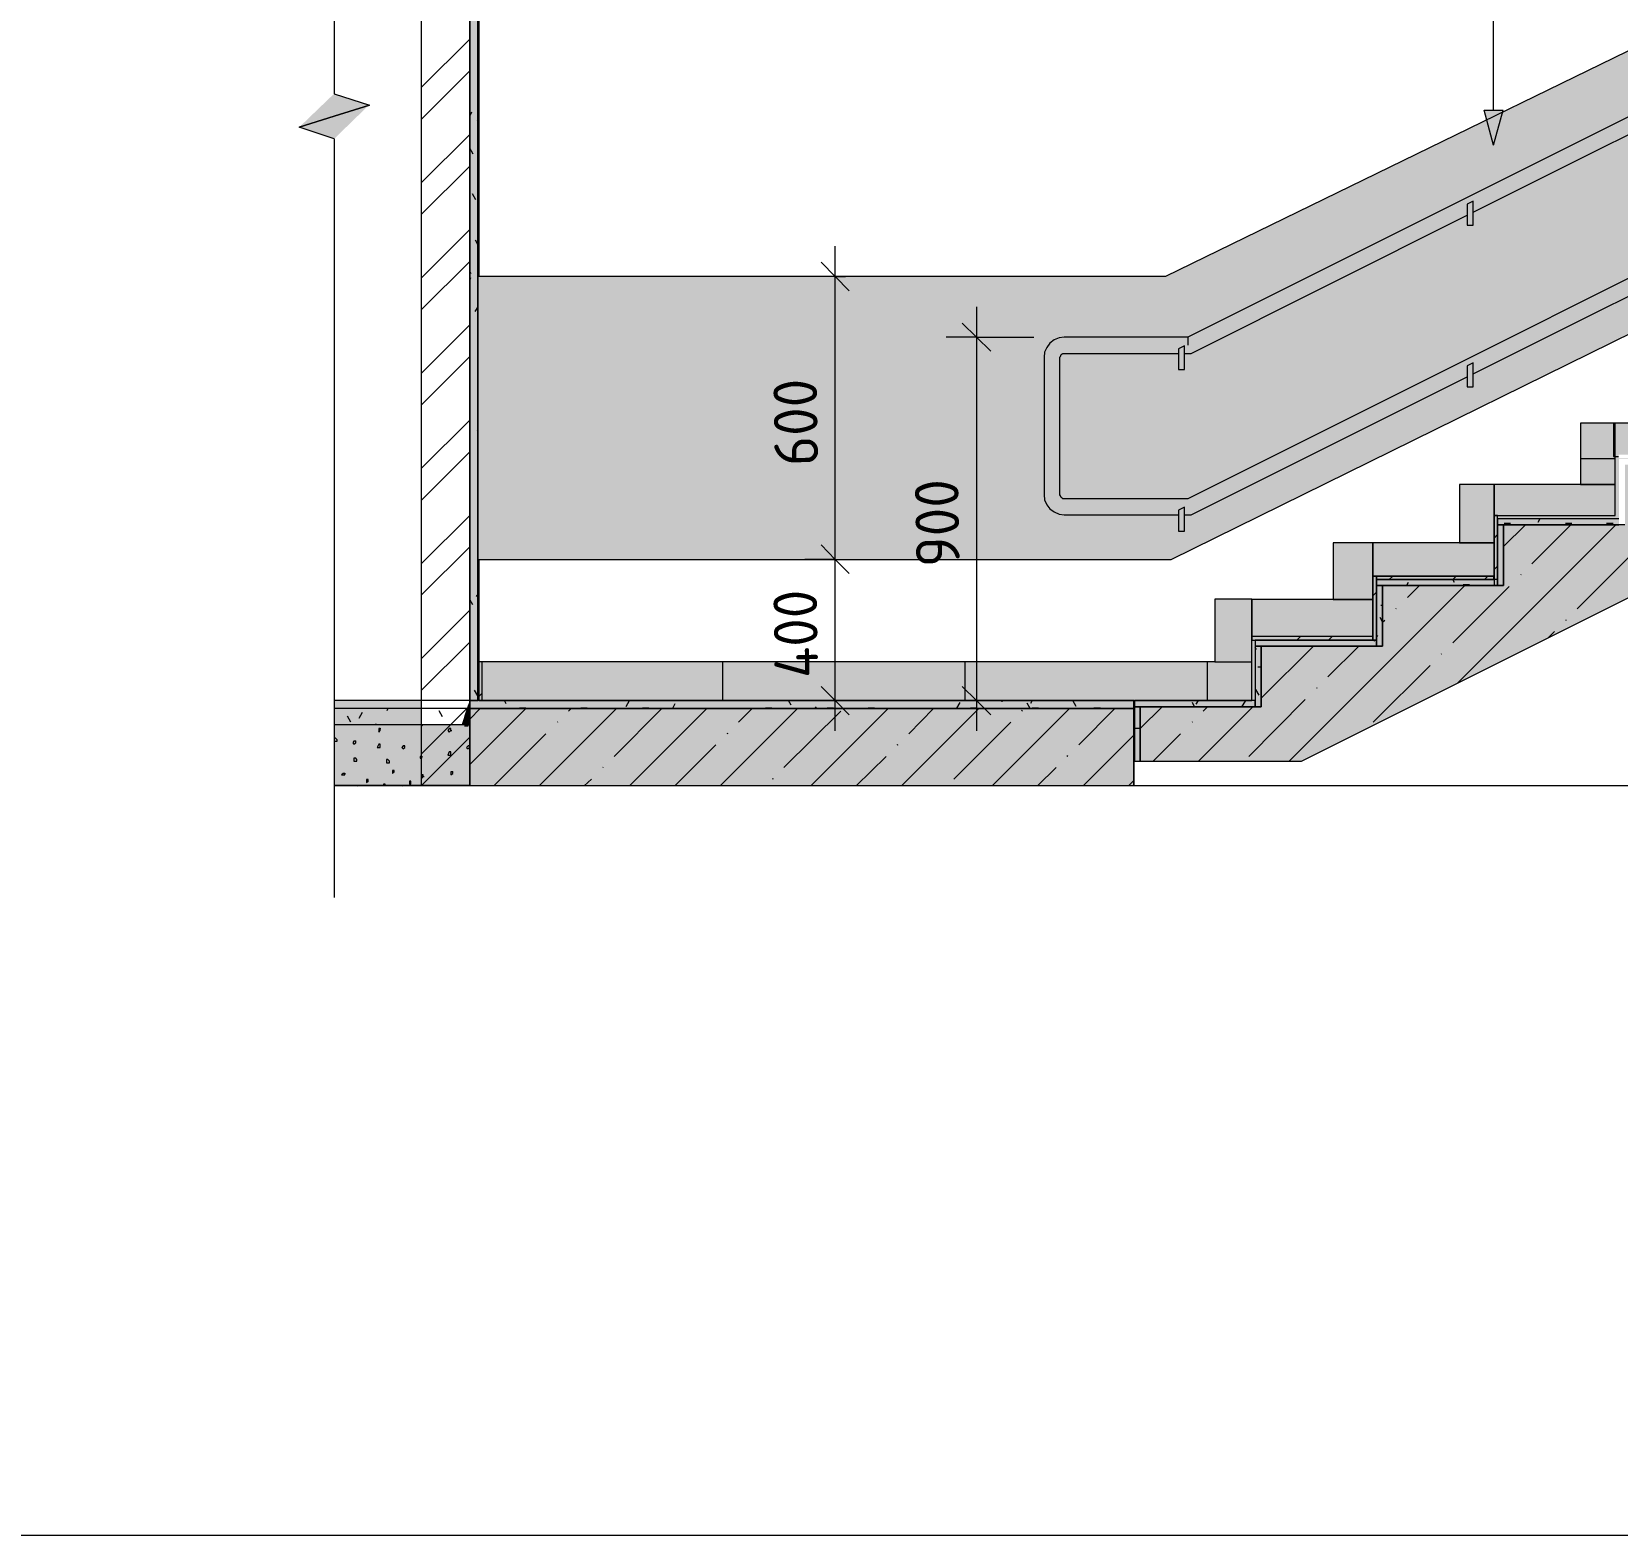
# Model space of a CAD drawing. Header units: millimetres. Extents: x -546 to 1681, y -650 to 1730.
# Drawn here: x 823.2 to 890.6, y 5 to 68.8 of the extents above; entities that cross this region are included whole.
import ezdxf

# ---------------------------------------------------------------- set-up
doc = ezdxf.new("R2010")
doc.units = ezdxf.units.MM

msp = doc.modelspace()

# ---------------------------------------------------------------- hatches: boundary and pattern name
at = {"true_color": 0xe3e3e3}
h = msp.add_hatch(color=254, dxfattribs=at)
h.dxf.hatch_style = 2
h.paths.add_polyline_path([(841.85, 95.162), (842.195, 95.162), (842.195, 40.445), (841.85, 40.445)])
at = {"true_color": 0xffffff}
h = msp.add_hatch(color=7, dxfattribs=at)
h.dxf.hatch_style = 2
h.paths.add_polyline_path([(842.231, 95.162), (842.231, 58.454), (842.195, 58.454), (842.195, 95.162)])
at = {"true_color": 0x71cebe}
h = msp.add_hatch(color=123, dxfattribs=at)
h.paths.add_polyline_path([(842.195, 46.436), (842.195, 58.454), (871.405, 58.472), (934.637, 89.298), (934.673, 89.317), (957.003, 89.317), (957.003, 77.317), (934.328, 77.317), (933.202, 76.754), (902.273, 61.531), (871.641, 46.454)])
h.paths.add_polyline_path([(866.249, 55.077), (866.249, 49.177), (866.267, 49.177), (866.267, 48.959), (866.286, 48.959), (866.286, 48.923), (866.304, 48.923), (866.304, 48.887), (866.322, 48.887), (866.322, 48.851), (866.34, 48.851), (866.34, 48.814), (866.358, 48.814), (866.358, 48.76), (866.376, 48.76), (866.413, 48.723), (866.413, 48.687), (866.431, 48.687), (866.449, 48.669), (866.449, 48.633), (866.467, 48.633), (866.485, 48.615), (866.485, 48.578), (866.522, 48.578), (866.767, 48.427), (867.048, 48.36), (871.95, 48.342), (871.95, 47.634), (872.204, 47.634), (872.204, 48.324), (872.494, 48.342), (884.186, 54.188), (884.222, 54.188), (884.222, 53.77), (884.476, 53.77), (884.476, 54.333), (896.458, 60.324), (896.494, 60.324), (896.494, 59.907), (896.767, 59.907), (896.767, 60.469), (909.511, 66.841), (909.547, 66.841), (909.547, 66.424), (909.801, 66.424), (909.801, 66.987), (921.42, 72.796), (921.438, 72.796), (921.438, 72.379), (921.693, 72.379), (921.693, 72.941), (921.747, 72.959), (933.329, 78.751), (933.366, 78.751), (933.366, 78.17), (933.62, 78.17), (933.62, 78.896), (934.237, 79.205), (937.432, 79.223), (937.941, 79.42), (938.267, 79.858), (938.286, 86.121), (938.267, 86.121), (938.267, 86.176), (938.249, 86.176), (938.249, 86.212), (938.231, 86.212), (938.231, 86.248), (938.213, 86.248), (938.213, 86.285), (938.195, 86.285), (938.195, 86.321), (938.177, 86.321), (938.177, 86.357), (938.122, 86.412), (938.104, 86.412), (938.104, 86.448), (937.65, 86.739), (937.469, 86.757), (934.074, 86.757), (872.349, 55.894), (866.994, 55.876), (866.616, 55.754), (866.345, 55.463)])
at = {"true_color": 0xeeefee}
h = msp.add_hatch(color=7, dxfattribs=at)
h.paths.add_polyline_path([(866.249, 49.177), (866.249, 55.041), (866.249, 55.128), (866.358, 55.487), (866.619, 55.757), (866.975, 55.876), (872.349, 55.894), (934.074, 86.757), (937.541, 86.757), (937.65, 86.739), (938.104, 86.448), (938.104, 86.412), (938.122, 86.412), (938.177, 86.357), (938.177, 86.321), (938.195, 86.321), (938.195, 86.285), (938.213, 86.285), (938.213, 86.248), (938.231, 86.248), (938.231, 86.212), (938.249, 86.212), (938.249, 86.176), (938.267, 86.176), (938.267, 86.121), (938.286, 86.121), (938.267, 79.858), (937.957, 79.429), (937.469, 79.223), (934.237, 79.205), (933.62, 78.896), (933.62, 79.205), (933.366, 79.205), (933.366, 78.751), (933.329, 78.751), (921.747, 72.959), (921.693, 72.941), (921.693, 73.395), (921.656, 73.395), (921.438, 73.286), (921.42, 72.796), (909.801, 66.987), (909.801, 67.459), (909.765, 67.459), (909.547, 67.35), (909.547, 66.841), (909.511, 66.841), (896.767, 60.469), (896.767, 60.941), (896.748, 60.941), (896.494, 60.814), (896.494, 60.324), (896.458, 60.324), (884.476, 54.333), (884.476, 54.787), (884.44, 54.787), (884.222, 54.678), (884.222, 54.188), (884.186, 54.188), (872.494, 48.342), (872.204, 48.324), (872.204, 48.651), (872.168, 48.651), (871.95, 48.542), (871.95, 48.324), (867.103, 48.342), (866.794, 48.416), (866.522, 48.578), (866.485, 48.578), (866.485, 48.615), (866.467, 48.633), (866.449, 48.633), (866.449, 48.669), (866.431, 48.687), (866.413, 48.687), (866.413, 48.723), (866.376, 48.76), (866.358, 48.76), (866.358, 48.814), (866.34, 48.814), (866.34, 48.851), (866.322, 48.851), (866.322, 48.887), (866.304, 48.887), (866.304, 48.923), (866.286, 48.923), (866.286, 48.959), (866.267, 48.959), (866.267, 49.177)])
h.paths.add_polyline_path([(866.939, 49.177), (866.939, 49.141), (866.957, 49.141), (866.957, 49.105), (866.975, 49.105), (866.975, 49.068), (866.994, 49.068), (867.012, 49.05), (867.048, 49.032), (872.349, 49.014), (872.349, 49.032), (934.074, 79.894), (937.469, 79.913), (937.523, 79.931), (937.559, 79.967), (937.578, 80.003), (937.596, 85.976), (937.578, 85.976), (937.578, 86.012), (937.523, 86.067), (934.237, 86.067), (933.62, 85.758), (933.62, 86.067), (933.366, 86.067), (933.366, 85.613), (933.329, 85.613), (921.747, 79.822), (921.693, 79.804), (921.693, 80.258), (921.656, 80.258), (921.438, 80.149), (921.42, 79.658), (909.801, 73.849), (909.801, 74.321), (909.765, 74.321), (909.547, 74.212), (909.547, 73.704), (909.511, 73.704), (896.767, 67.332), (896.767, 67.804), (896.748, 67.804), (896.494, 67.677), (896.494, 67.186), (896.458, 67.186), (884.476, 61.195), (884.476, 61.649), (884.44, 61.649), (884.222, 61.54), (884.222, 61.05), (884.186, 61.05), (872.494, 55.205), (872.204, 55.186), (872.204, 55.513), (872.168, 55.513), (871.95, 55.404), (871.95, 55.186), (867.012, 55.186), (866.975, 55.15), (866.939, 55.077), (866.921, 49.195)])
at = {"true_color": 0x71cebe}
h = msp.add_hatch(color=123, dxfattribs=at)
h.dxf.hatch_style = 2
h.paths.add_polyline_path([(934.237, 86.067), (937.523, 86.067), (937.578, 86.012), (937.578, 85.976), (937.596, 85.976), (937.578, 80.003), (937.559, 79.967), (937.523, 79.931), (937.469, 79.913), (934.074, 79.894), (872.349, 49.032), (872.349, 49.014), (867.048, 49.032), (867.012, 49.05), (866.994, 49.068), (866.975, 49.068), (866.975, 49.105), (866.957, 49.105), (866.957, 49.141), (866.939, 49.141), (866.939, 55.023), (866.921, 55.041), (866.975, 55.15), (867.012, 55.186), (871.95, 55.186), (871.95, 54.497), (872.204, 54.497), (872.204, 55.186), (872.494, 55.205), (884.186, 61.05), (884.222, 61.05), (884.222, 60.633), (884.476, 60.633), (884.476, 61.195), (896.458, 67.186), (896.494, 67.186), (896.494, 66.769), (896.767, 66.769), (896.767, 67.332), (909.511, 73.704), (909.547, 73.704), (909.547, 73.286), (909.801, 73.286), (909.801, 73.849), (921.42, 79.658), (921.438, 79.658), (921.438, 79.223), (921.693, 79.223), (921.693, 79.804), (921.747, 79.822), (933.329, 85.613), (933.366, 85.613), (933.366, 85.032), (933.62, 85.032), (933.62, 85.758), (934.201, 86.049)])
at = {"true_color": 0xbabfc5}
h = msp.add_hatch(color=9, dxfattribs=at)
h.dxf.hatch_style = 2
h.paths.add_polyline_path([(875.472, 40.173), (875.472, 42.751), (880.627, 42.751), (880.627, 45.329), (885.765, 45.329), (885.765, 47.907), (890.921, 47.907), (890.921, 50.466), (896.059, 50.466), (896.059, 53.044), (901.215, 53.044), (901.215, 55.622), (906.352, 55.622), (906.352, 58.2), (911.508, 58.2), (911.508, 60.76), (916.646, 60.76), (916.646, 63.338), (921.801, 63.338), (921.801, 65.916), (926.939, 65.916), (926.939, 68.475), (932.095, 68.475), (932.095, 65.317), (932.059, 65.317), (877.233, 37.904), (877.178, 37.885), (870.334, 37.867), (870.334, 40.173)])
at = {"true_color": 0xffffff}
h = msp.add_hatch(color=7, dxfattribs=at)
h.dxf.hatch_style = 2
h.paths.add_polyline_path([(834.661, 64.844), (835.371, 65.528), (836.059, 66.188), (836.077, 66.206), (836.168, 66.206), (836.44, 66.115), (836.851, 65.988), (837.257, 65.861), (837.584, 65.752), (837.257, 65.643), (836.071, 65.27), (834.951, 64.917), (834.679, 64.826), (834.679, 64.808), (834.624, 64.826)])
h = msp.add_hatch(color=7, dxfattribs=at)
h.dxf.hatch_style = 2
h.paths.add_polyline_path([(834.679, 64.826), (836.228, 65.32), (837.475, 65.716), (837.529, 65.734), (837.565, 65.734), (837.112, 65.28), (837.075, 65.262), (836.621, 64.808), (836.585, 64.79), (836.131, 64.336), (836.131, 64.318), (836.04, 64.336), (834.679, 64.79), (834.606, 64.808)])
h = msp.add_hatch(color=7)
h.dxf.hatch_style = 2
h.paths.add_polyline_path([(885.341, 64.025), (884.941, 65.517), (885.741, 65.517)])
at = {"true_color": 0xeeefee}
h = msp.add_hatch(color=7, dxfattribs=at)
h.dxf.hatch_style = 2
h.paths.add_polyline_path([(884.44, 61.649), (884.476, 61.649), (884.476, 60.633), (884.222, 60.633), (884.222, 61.54), (884.404, 61.631)])
h = msp.add_hatch(color=7, dxfattribs=at)
h.dxf.hatch_style = 2
h.paths.add_polyline_path([(871.95, 54.497), (871.95, 55.404), (872.131, 55.495), (872.168, 55.513), (872.204, 55.513), (872.204, 54.497)])
h = msp.add_hatch(color=7, dxfattribs=at)
h.dxf.hatch_style = 2
h.paths.add_polyline_path([(884.44, 54.787), (884.476, 54.787), (884.476, 53.77), (884.222, 53.77), (884.222, 54.678), (884.404, 54.769)])
at = {"true_color": 0xc2b6a5}
h = msp.add_hatch(color=253, dxfattribs=at)
h.dxf.hatch_style = 2
h.paths.add_polyline_path([(889.033, 52.227), (890.431, 52.227), (890.431, 50.811), (890.503, 50.811), (890.503, 49.613), (889.033, 49.613)])
h = msp.add_hatch(color=253, dxfattribs=at)
h.dxf.hatch_style = 2
h.paths.add_polyline_path([(890.431, 50.811), (890.431, 52.227), (895.659, 52.227), (895.659, 50.811), (895.623, 50.811), (895.623, 50.884), (890.649, 50.884), (890.649, 50.811)])
at = {"true_color": 0xf8faf0}
h = msp.add_hatch(color=7, dxfattribs=at)
h.dxf.hatch_style = 2
h.paths.add_polyline_path([(890.503, 50.811), (890.649, 50.811), (890.649, 50.739), (895.623, 50.739), (895.623, 50.811), (895.659, 50.811), (895.659, 50.72), (890.667, 50.72), (890.667, 48.161), (885.511, 48.161), (885.511, 48.306), (890.503, 48.306)])
at = {"true_color": 0xc2b6a5}
h = msp.add_hatch(color=253, dxfattribs=at)
h.dxf.hatch_style = 2
h.paths.add_polyline_path([(883.895, 49.613), (885.366, 49.613), (885.366, 47.144), (883.895, 47.144)])
h = msp.add_hatch(color=253, dxfattribs=at)
h.dxf.hatch_style = 2
h.paths.add_polyline_path([(885.366, 49.613), (890.503, 49.613), (890.503, 48.306), (885.366, 48.306)])
at = {"true_color": 0xeeefee}
h = msp.add_hatch(color=7, dxfattribs=at)
h.dxf.hatch_style = 2
h.paths.add_polyline_path([(871.95, 47.634), (871.95, 48.542), (872.131, 48.633), (872.168, 48.651), (872.204, 48.651), (872.204, 47.634)])
at = {"true_color": 0xc2b6a5}
h = msp.add_hatch(color=253, dxfattribs=at)
h.dxf.hatch_style = 2
h.paths.add_polyline_path([(885.366, 48.306), (885.511, 48.306), (885.511, 45.583), (885.366, 45.583)])
at = {"true_color": 0x90b08f}
h = msp.add_hatch(color=253, dxfattribs=at)
h.dxf.hatch_style = 2
h.paths.add_polyline_path([(885.511, 48.161), (890.667, 48.161), (890.667, 47.907), (885.511, 47.907)])
at = {"true_color": 0x9aa69f}
h = msp.add_hatch(color=253, dxfattribs=at)
h.dxf.hatch_style = 2
h.paths.add_polyline_path([(885.511, 47.907), (885.765, 47.907), (885.765, 45.329), (885.511, 45.329)])
at = {"true_color": 0xc2b6a5}
h = msp.add_hatch(color=253, dxfattribs=at)
h.dxf.hatch_style = 2
h.paths.add_polyline_path([(878.522, 47.144), (880.21, 47.144), (880.21, 44.73), (878.522, 44.73)])
h = msp.add_hatch(color=253, dxfattribs=at)
h.dxf.hatch_style = 2
h.paths.add_polyline_path([(880.21, 47.144), (885.366, 47.144), (885.366, 45.728), (880.21, 45.728)])
at = {"true_color": 0xffffff}
h = msp.add_hatch(color=7, dxfattribs=at)
h.dxf.hatch_style = 2
h.paths.add_polyline_path([(842.195, 40.445), (842.195, 46.436), (842.231, 46.436), (842.231, 40.445)])
at = {"true_color": 0xc2b6a5}
h = msp.add_hatch(color=253, dxfattribs=at)
h.dxf.hatch_style = 2
h.paths.add_polyline_path([(880.21, 45.728), (880.373, 45.728), (880.373, 43.005), (880.21, 43.005)])
at = {"true_color": 0xcdbbb0}
h = msp.add_hatch(color=9, dxfattribs=at)
h.dxf.hatch_style = 2
h.paths.add_polyline_path([(880.373, 45.728), (885.348, 45.728), (885.348, 45.583), (880.373, 45.583)])
at = {"true_color": 0x90b08f}
h = msp.add_hatch(color=253, dxfattribs=at)
h.dxf.hatch_style = 2
h.paths.add_polyline_path([(880.373, 45.583), (885.511, 45.583), (885.511, 45.329), (880.373, 45.329)])
at = {"true_color": 0x9aa69f}
h = msp.add_hatch(color=253, dxfattribs=at)
h.dxf.hatch_style = 2
h.paths.add_polyline_path([(880.373, 45.329), (880.627, 45.329), (880.627, 42.751), (880.373, 42.751)])
at = {"true_color": 0xc2b6a5}
h = msp.add_hatch(color=253, dxfattribs=at)
h.dxf.hatch_style = 2
h.paths.add_polyline_path([(873.493, 44.748), (875.072, 44.748), (875.072, 42.079), (873.493, 42.079)])
h = msp.add_hatch(color=253, dxfattribs=at)
h.dxf.hatch_style = 2
h.paths.add_polyline_path([(875.072, 44.73), (880.21, 44.73), (880.21, 43.168), (875.072, 43.168)])
at = {"true_color": 0xcdbbb0}
h = msp.add_hatch(color=9, dxfattribs=at)
h.dxf.hatch_style = 2
h.paths.add_polyline_path([(875.072, 43.168), (880.21, 43.168), (880.21, 43.005), (875.072, 43.005)])
at = {"true_color": 0xf8faf0}
h = msp.add_hatch(color=7, dxfattribs=at)
h.dxf.hatch_style = 2
h.paths.add_polyline_path([(875.072, 43.005), (875.217, 43.005), (875.217, 40.445), (875.072, 40.445)])
at = {"true_color": 0x90b08f}
h = msp.add_hatch(color=253, dxfattribs=at)
h.dxf.hatch_style = 2
h.paths.add_polyline_path([(875.217, 43.005), (880.373, 43.005), (880.373, 42.751), (875.217, 42.751)])
at = {"true_color": 0x9aa69f}
h = msp.add_hatch(color=253, dxfattribs=at)
h.dxf.hatch_style = 2
h.paths.add_polyline_path([(875.217, 42.751), (875.472, 42.751), (875.472, 40.173), (875.217, 40.173)])
at = {"true_color": 0xc2b6a5}
h = msp.add_hatch(color=253, dxfattribs=at)
h.dxf.hatch_style = 2
h.paths.add_polyline_path([(842.231, 42.079), (842.376, 42.079), (842.376, 40.445), (842.231, 40.445)])
h = msp.add_hatch(color=253, dxfattribs=at)
h.dxf.hatch_style = 2
h.paths.add_polyline_path([(842.376, 42.079), (875.072, 42.079), (875.072, 40.445), (842.376, 40.445)])
at = {"true_color": 0xb2b2b2}
h = msp.add_hatch(color=253, dxfattribs=at)
h.dxf.hatch_style = 2
h.paths.add_polyline_path([(836.095, 40.445), (839.78, 40.445), (839.78, 40.1), (836.095, 40.1)])
at = {"true_color": 0x9aa69f}
h = msp.add_hatch(color=253, dxfattribs=at)
h.dxf.hatch_style = 2
h.paths.add_polyline_path([(841.85, 40.445), (870.062, 40.445), (870.062, 40.1), (841.85, 40.1)])
at = {"true_color": 0x90b08f}
h = msp.add_hatch(color=253, dxfattribs=at)
h.dxf.hatch_style = 2
h.paths.add_polyline_path([(870.08, 40.445), (875.217, 40.445), (875.217, 40.173), (870.08, 40.173)])
at = {"true_color": 0x9aa69f}
h = msp.add_hatch(color=253, dxfattribs=at)
h.dxf.hatch_style = 2
h.paths.add_polyline_path([(836.095, 40.1), (839.78, 40.1), (839.78, 39.41), (836.095, 39.41)])
h = msp.add_hatch(color=253, dxfattribs=at)
h.dxf.hatch_style = 2
h.paths.add_polyline_path([(841.505, 39.428), (841.596, 39.701), (841.614, 39.773), (841.705, 40.046), (841.723, 40.1), (841.85, 40.1), (841.85, 39.41)])
at = {"true_color": 0xb2b2b2}
h = msp.add_hatch(color=253, dxfattribs=at)
h.dxf.hatch_style = 2
h.paths.add_polyline_path([(841.723, 40.118), (841.741, 40.155), (841.777, 40.264), (841.795, 40.3), (841.814, 40.354), (841.832, 40.409), (841.85, 40.409), (841.85, 40.1)])
at = {"true_color": 0xbabfc5}
h = msp.add_hatch(color=9, dxfattribs=at)
h.dxf.hatch_style = 2
h.paths.add_polyline_path([(841.85, 40.1), (870.062, 40.1), (870.062, 36.814), (841.85, 36.814)])
at = {"true_color": 0x9aa69f}
h = msp.add_hatch(color=253, dxfattribs=at)
h.dxf.hatch_style = 2
h.paths.add_polyline_path([(870.08, 40.173), (870.334, 40.173), (870.334, 37.867), (870.08, 37.867)])
at = {"true_color": 0xac9c7d}
h = msp.add_hatch(color=33, dxfattribs=at)
h.dxf.hatch_style = 2
h.paths.add_polyline_path([(836.095, 39.41), (841.85, 39.41), (841.85, 36.832), (836.095, 36.832)])
at = {"true_color": 0xbabfc5}
h = msp.add_hatch(color=9, dxfattribs=at)
h.dxf.hatch_style = 2
h.paths.add_polyline_path([(836.095, 36.832), (841.85, 36.832), (841.85, 36.814), (836.095, 36.814)])

# ---------------------------------------------------------------- linework, layer by layer
at = {"color": 7, "lineweight": 0}
msp.add_line((20.107, 4.989), (1184.112, 4.989), dxfattribs=at)
for points in [[(836.095, 95.761), (836.095, 66.206)], [(839.78, 95.162), (839.78, 36.814)], [(841.85, 40.445), (841.85, 95.162)], [(841.85, 95.162), (841.85, 40.445)], [(842.195, 40.445), (842.195, 95.162)], [(842.231, 95.162), (842.231, 58.454)], [(934.709, 89.317), (871.405, 58.454)], [(934.092, 86.757), (872.349, 55.876)], [(934.092, 79.894), (872.349, 49.014)], [(885.341, 65.517), (885.341, 78.167)], [(871.641, 46.436), (934.364, 77.317)], [(884.476, 61.177), (896.494, 67.186)], [(836.095, 66.206), (837.584, 65.734)], [(837.584, 65.734), (836.095, 65.262)], [(836.095, 65.262), (837.584, 65.734)], [(841.922, 65.425), (841.85, 65.28)], [(884.941, 65.517), (885.741, 65.517)], [(885.341, 64.025), (884.941, 65.517)], [(885.341, 64.025), (885.741, 65.517)], [(836.095, 65.262), (834.606, 64.79)], [(834.606, 64.79), (836.095, 65.262)], [(836.095, 64.3), (834.606, 64.79)], [(842.195, 65.044), (842.159, 65.081)], [(877.178, 37.867), (932.095, 65.317)], [(836.095, 64.3), (836.095, 34.781)], [(841.995, 63.646), (841.85, 63.9)], [(842.104, 61.704), (841.959, 61.958)], [(884.476, 61.649), (884.222, 61.522)], [(884.222, 61.522), (884.222, 60.633)], [(884.476, 60.633), (884.476, 61.649)], [(872.494, 55.186), (884.222, 61.05)], [(884.222, 60.633), (884.476, 60.633)], [(842.195, 59.816), (842.086, 59.997)], [(884.476, 54.315), (896.494, 60.324)], [(857.372, 46.436), (857.372, 59.743)], [(841.904, 58.563), (841.85, 58.672)], [(857.372, 58.454), (856.773, 59.053)], [(841.886, 58.4), (841.85, 58.309)], [(871.405, 58.454), (842.195, 58.454)], [(842.195, 58.454), (842.195, 46.436)], [(857.372, 58.454), (856.083, 58.454)], [(857.372, 58.454), (857.971, 57.837)], [(857.372, 58.454), (857.808, 58.454)], [(842.195, 57.165), (842.068, 56.966)], [(863.381, 57.165), (863.381, 39.156)], [(863.381, 55.876), (862.764, 56.475)], [(863.381, 55.876), (862.092, 55.876)], [(863.381, 55.876), (863.98, 55.277)], [(863.381, 55.876), (865.814, 55.876)], [(866.267, 55.241), (866.249, 55.023)], [(866.358, 55.441), (866.267, 55.241)], [(866.485, 55.622), (866.358, 55.441)], [(866.667, 55.767), (866.485, 55.622)], [(866.885, 55.84), (866.667, 55.767)], [(867.103, 55.876), (866.885, 55.84)], [(872.349, 55.876), (867.103, 55.876)], [(872.204, 55.513), (871.95, 55.386)], [(871.95, 55.386), (871.95, 54.497)], [(872.204, 54.497), (872.204, 55.513)], [(866.249, 55.023), (866.249, 49.177)], [(866.921, 55.023), (866.939, 55.059)], [(866.921, 49.177), (866.921, 55.023)], [(866.939, 55.059), (866.957, 55.096)], [(866.957, 55.096), (866.975, 55.132)], [(866.975, 55.132), (867.012, 55.168)], [(867.012, 55.168), (867.048, 55.186)], [(867.048, 55.186), (867.103, 55.186)], [(867.103, 55.186), (871.95, 55.186)], [(872.204, 55.186), (872.494, 55.186)], [(884.476, 54.787), (884.222, 54.66)], [(884.222, 54.66), (884.222, 53.77)], [(884.476, 53.77), (884.476, 54.787)], [(871.95, 54.497), (872.204, 54.497)], [(872.494, 48.324), (884.222, 54.188)], [(884.222, 53.77), (884.476, 53.77)], [(842.195, 51.937), (842.159, 51.882)], [(890.503, 52.227), (889.033, 52.227)], [(889.033, 52.227), (889.033, 49.613)], [(895.659, 52.227), (890.431, 52.227)], [(890.431, 52.227), (890.431, 50.811)], [(890.503, 49.613), (890.503, 52.227)], [(889.033, 50.72), (890.503, 50.72)], [(890.431, 50.811), (890.649, 50.811)], [(866.249, 49.177), (866.267, 48.959)], [(866.939, 49.141), (866.921, 49.177)], [(885.366, 49.613), (883.895, 49.613)], [(883.895, 49.613), (883.895, 47.144)], [(890.503, 49.613), (885.366, 49.613)], [(885.366, 49.613), (885.366, 48.306)], [(885.366, 47.144), (885.366, 49.613)], [(889.033, 49.613), (890.503, 49.613)], [(890.503, 48.306), (890.503, 49.613)], [(866.267, 48.959), (866.358, 48.76)], [(866.358, 48.76), (866.485, 48.578)], [(866.485, 48.578), (866.667, 48.451)], [(866.957, 49.105), (866.939, 49.141)], [(866.975, 49.068), (866.957, 49.105)], [(867.012, 49.032), (866.975, 49.068)], [(867.048, 49.014), (867.012, 49.032)], [(867.103, 49.014), (867.048, 49.014)], [(872.349, 49.014), (867.103, 49.014)], [(872.204, 48.651), (871.95, 48.524)], [(871.95, 48.524), (871.95, 47.634)], [(872.204, 47.634), (872.204, 48.651)], [(866.667, 48.451), (866.885, 48.36)], [(866.885, 48.36), (867.103, 48.324)], [(867.103, 48.324), (871.95, 48.324)], [(872.204, 48.324), (872.494, 48.324)], [(885.366, 48.306), (885.366, 45.329)], [(885.511, 48.306), (885.366, 48.306)], [(885.366, 48.306), (890.503, 48.306)], [(885.511, 45.329), (885.511, 48.306)], [(890.667, 48.161), (885.511, 48.161)], [(885.511, 48.161), (885.511, 47.907)], [(885.511, 47.907), (890.667, 47.907)], [(885.511, 47.907), (885.511, 45.329)], [(885.765, 47.907), (885.511, 47.907)], [(890.921, 47.907), (885.765, 47.907)], [(885.765, 47.907), (885.765, 45.329)], [(885.765, 45.329), (885.765, 47.907)], [(885.783, 47.979), (886.056, 47.979)], [(887.308, 48.161), (887.218, 47.997)], [(888.398, 47.979), (888.67, 47.979)], [(890.14, 47.979), (890.413, 47.979)], [(871.95, 47.634), (872.204, 47.634)], [(885.366, 47.344), (885.511, 47.489)], [(857.372, 46.436), (856.773, 47.053)], [(880.21, 47.144), (878.522, 47.144)], [(878.522, 47.144), (878.522, 44.73)], [(885.366, 47.144), (880.21, 47.144)], [(880.21, 47.144), (880.21, 45.728)], [(880.21, 44.73), (880.21, 47.144)], [(883.895, 47.144), (885.366, 47.144)], [(885.366, 45.728), (885.366, 47.144)], [(842.195, 46.436), (871.641, 46.436)], [(842.231, 46.436), (842.231, 40.445)], [(857.372, 46.436), (856.083, 46.436)], [(857.372, 39.156), (857.372, 46.436)], [(857.372, 46.436), (857.971, 45.837)], [(857.372, 46.436), (857.808, 46.436)], [(885.366, 46), (885.511, 46.146)], [(880.21, 45.728), (880.21, 43.005)], [(880.373, 45.728), (880.21, 45.728)], [(880.21, 45.728), (885.366, 45.728)], [(885.348, 45.728), (880.373, 45.728)], [(880.373, 45.728), (880.373, 45.583)], [(880.373, 43.005), (880.373, 45.728)], [(885.511, 45.583), (880.373, 45.583)], [(880.373, 45.583), (880.373, 45.329)], [(880.373, 45.583), (885.348, 45.583)], [(880.373, 45.329), (885.511, 45.329)], [(880.373, 45.329), (880.373, 42.751)], [(880.627, 45.329), (880.373, 45.329)], [(885.765, 45.329), (880.627, 45.329)], [(880.627, 45.329), (880.627, 42.751)], [(880.627, 42.751), (880.627, 45.329)], [(880.9, 45.583), (881.063, 45.728)], [(881.717, 45.456), (881.644, 45.329)], [(883.605, 45.583), (883.75, 45.728)], [(883.677, 45.456), (883.605, 45.583)], [(884.041, 45.365), (884.313, 45.365)], [(884.948, 45.583), (885.093, 45.728)], [(885.348, 45.583), (885.348, 45.728)], [(885.366, 45.329), (885.511, 45.329)], [(885.511, 45.329), (885.511, 45.583)], [(885.511, 45.329), (885.765, 45.329)], [(841.977, 44.512), (841.85, 44.73)], [(842.195, 44.966), (842.122, 44.857)], [(875.072, 44.748), (873.493, 44.748)], [(873.493, 44.748), (873.493, 42.079)], [(875.072, 42.079), (875.072, 44.748)], [(880.21, 44.73), (875.072, 44.73)], [(875.072, 44.73), (875.072, 43.005)], [(878.522, 44.73), (880.21, 44.73)], [(880.21, 44.893), (880.373, 45.038)], [(880.21, 43.005), (880.21, 44.73)], [(880.555, 44.494), (880.627, 44.494)], [(880.627, 43.785), (880.519, 43.967)], [(880.21, 43.168), (875.072, 43.168)], [(875.072, 43.168), (875.072, 43.005)], [(876.978, 43.005), (877.142, 43.168)], [(878.322, 43.005), (878.485, 43.168)], [(880.21, 43.005), (880.21, 43.168)], [(880.41, 43.205), (880.373, 43.114)], [(875.072, 43.005), (880.21, 43.005)], [(880.373, 43.005), (875.218, 43.005)], [(875.218, 43.005), (875.218, 42.751)], [(875.218, 42.751), (880.373, 42.751)], [(875.218, 42.751), (875.218, 40.173)], [(875.472, 42.751), (875.218, 42.751)], [(875.272, 42.605), (875.218, 42.696)], [(880.627, 42.751), (875.472, 42.751)], [(875.472, 42.751), (875.472, 40.173)], [(875.472, 40.173), (875.472, 42.751)], [(880.21, 43.005), (880.373, 43.005)], [(880.301, 43.005), (880.264, 42.95)], [(880.373, 42.751), (880.373, 43.005)], [(880.373, 42.751), (880.627, 42.751)], [(842.376, 42.079), (842.231, 42.079)], [(842.231, 42.079), (842.231, 40.445)], [(873.493, 42.079), (842.376, 42.079)], [(842.376, 40.445), (842.376, 42.079)], [(852.597, 40.445), (852.597, 42.079)], [(862.891, 40.445), (862.891, 42.079)], [(873.184, 40.445), (873.184, 42.079)], [(873.493, 42.079), (875.072, 42.079)], [(875.072, 40.445), (875.072, 42.079)], [(875.326, 41.879), (875.472, 41.879)], [(841.85, 40.445), (836.095, 40.445)], [(841.85, 36.814), (841.85, 40.445)], [(870.062, 40.445), (841.85, 40.445)], [(841.85, 40.445), (841.85, 40.1)], [(841.85, 40.1), (841.85, 40.445)], [(841.85, 40.445), (842.195, 40.445)], [(842.195, 40.645), (842.05, 40.881)], [(842.231, 40.608), (842.376, 40.754)], [(842.231, 40.445), (842.376, 40.445)], [(842.376, 40.445), (875.072, 40.445)], [(843.393, 40.3), (843.32, 40.445)], [(848.621, 40.427), (848.476, 40.173)], [(855.502, 40.245), (855.393, 40.445)], [(857.372, 40.445), (856.083, 40.445)], [(857.372, 40.445), (856.773, 41.044)], [(857.372, 40.445), (857.971, 39.828)], [(857.372, 40.445), (857.808, 40.445)], [(863.381, 40.445), (862.092, 40.445)], [(863.381, 40.445), (862.764, 41.044)], [(863.381, 40.445), (863.98, 39.828)], [(863.381, 40.445), (868.791, 40.445)], [(863.726, 40.445), (863.726, 40.427)], [(864.47, 40.391), (864.452, 40.445)], [(865.741, 40.445), (865.668, 40.318)], [(867.611, 40.191), (867.466, 40.445)], [(870.062, 40.1), (870.062, 40.445)], [(870.062, 40.445), (870.062, 36.814)], [(875.218, 40.445), (870.08, 40.445)], [(870.08, 40.445), (870.08, 40.173)], [(872.785, 40.445), (872.694, 40.282)], [(875.218, 40.173), (875.218, 40.445)], [(875.381, 40.663), (875.236, 40.917)], [(841.85, 40.1), (836.095, 40.1)], [(836.803, 39.519), (836.658, 39.773)], [(837.275, 39.937), (837.13, 39.683)], [(838.364, 40.1), (838.328, 40.009)], [(840.688, 39.755), (840.543, 40.009)], [(870.062, 40.1), (841.85, 40.1)], [(841.85, 40.1), (841.85, 36.814)], [(841.85, 40.1), (870.062, 40.1)], [(841.85, 39.41), (841.85, 40.1)], [(843.956, 40.136), (844.228, 40.136)], [(846.57, 40.136), (846.842, 40.136)], [(849.184, 40.136), (849.457, 40.136)], [(850.564, 40.3), (850.455, 40.1)], [(854.413, 40.136), (854.685, 40.136)], [(856.591, 40.1), (856.537, 40.173)], [(857.027, 40.136), (857.299, 40.136)], [(858.77, 40.136), (859.042, 40.136)], [(862.673, 40.354), (862.528, 40.118)], [(863.127, 40.136), (863.399, 40.136)], [(865.65, 40.1), (865.523, 40.336)], [(865.741, 40.136), (866.013, 40.136)], [(868.355, 40.136), (868.627, 40.136)], [(868.664, 40.1), (868.646, 40.118)], [(870.062, 36.814), (870.062, 40.1)], [(870.08, 40.173), (875.218, 40.173)], [(870.08, 40.173), (870.08, 37.867)], [(870.334, 40.173), (870.08, 40.173)], [(875.472, 40.173), (870.334, 40.173)], [(870.334, 40.173), (870.334, 37.867)], [(870.334, 37.867), (870.334, 40.173)], [(872.64, 40.173), (872.549, 40.354)], [(874.782, 40.409), (874.637, 40.173)], [(875.218, 40.173), (875.472, 40.173)], [(841.85, 39.41), (836.095, 39.41)], [(837.874, 39.41), (837.856, 39.447)], [(838.037, 39.247), (837.983, 39.247)], [(837.983, 39.247), (837.983, 39.174)], [(838.037, 39.247), (837.983, 39.247)], [(837.983, 39.247), (837.983, 39.174)], [(837.983, 39.174), (837.983, 39.102)], [(837.983, 39.102), (838.037, 39.174)], [(837.983, 39.174), (837.983, 39.102)], [(837.983, 39.102), (838.037, 39.174)], [(838.037, 39.174), (838.037, 39.247)], [(838.037, 39.247), (838.074, 39.247)], [(838.037, 39.174), (838.037, 39.247)], [(838.037, 39.247), (838.074, 39.247)], [(839.817, 39.41), (839.817, 39.374)], [(839.817, 39.374), (839.853, 39.41)], [(839.817, 39.41), (839.817, 39.374)], [(839.817, 39.374), (839.853, 39.41)], [(840.978, 39.247), (840.924, 39.174)], [(840.978, 39.247), (840.924, 39.174)], [(840.924, 39.174), (840.978, 39.102)], [(840.924, 39.174), (840.978, 39.102)], [(841.051, 39.247), (840.978, 39.247)], [(841.051, 39.247), (840.978, 39.247)], [(840.978, 39.102), (841.051, 39.174)], [(840.978, 39.102), (841.051, 39.174)], [(841.051, 39.174), (841.051, 39.247)], [(841.051, 39.174), (841.051, 39.247)], [(841.051, 39.174), (841.087, 39.174)], [(841.051, 39.174), (841.087, 39.174)], [(841.686, 39.41), (841.632, 39.374)], [(841.686, 39.41), (841.632, 39.374)], [(841.632, 39.374), (841.705, 39.374)], [(841.632, 39.374), (841.705, 39.374)], [(841.705, 39.374), (841.777, 39.374)], [(841.705, 39.374), (841.777, 39.374)], [(841.777, 39.374), (841.777, 39.41)], [(841.777, 39.374), (841.777, 39.41)], [(841.85, 36.832), (841.85, 39.41)], [(870.098, 39.265), (870.334, 39.265)], [(870.334, 39.683), (870.316, 39.646)], [(836.149, 38.848), (836.095, 38.848)], [(836.149, 38.848), (836.095, 38.848)], [(836.095, 38.72), (836.113, 38.72)], [(836.095, 38.72), (836.222, 38.72)], [(836.095, 38.72), (836.113, 38.72)], [(836.095, 38.72), (836.222, 38.72)], [(836.222, 38.775), (836.149, 38.848)], [(836.222, 38.775), (836.149, 38.848)], [(836.222, 38.72), (836.222, 38.775)], [(836.222, 38.72), (836.222, 38.775)], [(836.93, 38.72), (836.876, 38.648)], [(836.93, 38.72), (836.876, 38.648)], [(836.876, 38.648), (836.93, 38.593)], [(836.876, 38.648), (836.93, 38.593)], [(837.003, 38.72), (836.93, 38.72)], [(837.003, 38.72), (836.93, 38.72)], [(836.93, 38.593), (837.003, 38.648)], [(836.93, 38.593), (837.003, 38.648)], [(837.003, 38.648), (837.003, 38.72)], [(837.003, 38.72), (837.021, 38.72)], [(837.003, 38.648), (837.003, 38.72)], [(837.003, 38.72), (837.021, 38.72)], [(837.983, 38.593), (837.91, 38.448)], [(837.983, 38.593), (837.91, 38.448)], [(837.91, 38.448), (837.983, 38.448)], [(837.91, 38.448), (837.983, 38.448)], [(838.037, 38.593), (837.983, 38.593)], [(838.037, 38.593), (837.983, 38.593)], [(837.983, 38.448), (838.037, 38.448)], [(837.983, 38.448), (838.037, 38.448)], [(838.037, 38.521), (838.037, 38.593)], [(838.037, 38.521), (838.037, 38.593)], [(838.037, 38.448), (838.037, 38.521)], [(838.037, 38.448), (838.037, 38.521)], [(839.018, 38.521), (838.963, 38.448)], [(839.018, 38.521), (838.963, 38.448)], [(838.963, 38.448), (839.018, 38.394)], [(838.963, 38.448), (839.018, 38.394)], [(839.018, 38.521), (839.054, 38.521)], [(839.09, 38.521), (839.018, 38.521)], [(839.018, 38.521), (839.054, 38.521)], [(839.09, 38.521), (839.018, 38.521)], [(839.018, 38.394), (839.09, 38.448)], [(839.018, 38.394), (839.09, 38.448)], [(839.09, 38.448), (839.09, 38.521)], [(839.09, 38.448), (839.09, 38.521)], [(841.777, 38.521), (841.705, 38.448)], [(841.777, 38.521), (841.705, 38.448)], [(841.705, 38.448), (841.777, 38.394)], [(841.705, 38.448), (841.777, 38.394)], [(841.832, 38.521), (841.777, 38.521)], [(841.832, 38.521), (841.777, 38.521)], [(841.777, 38.394), (841.832, 38.448)], [(841.777, 38.394), (841.832, 38.448)], [(841.832, 38.448), (841.832, 38.521)], [(841.832, 38.448), (841.832, 38.521)], [(841.832, 38.448), (841.85, 38.448)], [(841.832, 38.448), (841.85, 38.448)], [(837.003, 37.994), (836.93, 37.994)], [(836.93, 37.994), (836.93, 37.867)], [(837.003, 37.994), (836.93, 37.994)], [(836.93, 37.994), (836.93, 37.867)], [(836.93, 37.867), (836.966, 37.867)], [(836.93, 37.867), (837.057, 37.867)], [(836.93, 37.867), (836.966, 37.867)], [(836.93, 37.867), (837.057, 37.867)], [(837.057, 37.94), (837.003, 37.994)], [(837.057, 37.94), (837.003, 37.994)], [(837.057, 37.867), (837.057, 37.94)], [(837.057, 37.867), (837.057, 37.94)], [(838.364, 37.94), (838.31, 37.94)], [(838.31, 37.94), (838.31, 37.795)], [(838.364, 37.94), (838.31, 37.94)], [(838.31, 37.94), (838.31, 37.795)], [(838.31, 37.795), (838.328, 37.795)], [(838.31, 37.795), (838.437, 37.795)], [(838.31, 37.795), (838.328, 37.795)], [(838.31, 37.795), (838.437, 37.795)], [(838.437, 37.867), (838.364, 37.94)], [(838.437, 37.867), (838.364, 37.94)], [(838.437, 37.795), (838.437, 37.867)], [(838.437, 37.795), (838.437, 37.867)], [(839.817, 38.067), (839.744, 38.067)], [(839.744, 38.067), (839.744, 37.994)], [(839.817, 38.067), (839.744, 38.067)], [(839.744, 38.067), (839.744, 37.994)], [(839.744, 37.994), (839.78, 37.994)], [(839.744, 37.994), (839.817, 37.994)], [(839.744, 37.994), (839.78, 37.994)], [(839.744, 37.994), (839.817, 37.994)], [(839.817, 37.994), (839.817, 38.067)], [(839.817, 38.067), (839.835, 38.067)], [(839.817, 37.994), (839.817, 38.067)], [(839.817, 38.067), (839.835, 38.067)], [(840.978, 38.267), (840.924, 38.121)], [(840.978, 38.267), (840.924, 38.121)], [(840.924, 38.121), (840.978, 38.121)], [(840.924, 38.121), (840.978, 38.121)], [(841.051, 38.267), (840.978, 38.267)], [(841.051, 38.267), (840.978, 38.267)], [(840.978, 38.121), (841.051, 38.121)], [(840.978, 38.121), (841.051, 38.121)], [(841.051, 38.194), (841.051, 38.267)], [(841.051, 38.194), (841.051, 38.267)], [(841.051, 38.121), (841.051, 38.194)], [(841.051, 38.121), (841.051, 38.194)], [(870.08, 37.867), (870.334, 37.867)], [(870.334, 37.867), (877.178, 37.867)], [(836.476, 37.341), (836.404, 37.286)], [(836.476, 37.341), (836.404, 37.286)], [(836.404, 37.286), (836.476, 37.286)], [(836.404, 37.286), (836.476, 37.286)], [(836.549, 37.341), (836.476, 37.341)], [(836.549, 37.341), (836.476, 37.341)], [(836.476, 37.286), (836.549, 37.286)], [(836.476, 37.286), (836.549, 37.286)], [(836.549, 37.286), (836.549, 37.341)], [(836.549, 37.341), (836.567, 37.341)], [(836.549, 37.286), (836.549, 37.341)], [(836.549, 37.341), (836.567, 37.341)], [(837.529, 37.087), (837.457, 37.087)], [(837.457, 37.087), (837.457, 37.014)], [(837.529, 37.087), (837.457, 37.087)], [(837.457, 37.087), (837.457, 37.014)], [(837.529, 37.014), (837.529, 37.087)], [(837.529, 37.014), (837.529, 37.087)], [(838.637, 37.468), (838.564, 37.468)], [(838.564, 37.468), (838.564, 37.413)], [(838.637, 37.468), (838.564, 37.468)], [(838.564, 37.468), (838.564, 37.413)], [(838.564, 37.413), (838.564, 37.341)], [(838.564, 37.341), (838.637, 37.413)], [(838.564, 37.413), (838.564, 37.341)], [(838.564, 37.341), (838.637, 37.413)], [(838.637, 37.413), (838.637, 37.468)], [(838.637, 37.413), (838.637, 37.468)], [(838.637, 37.413), (838.655, 37.413)], [(838.637, 37.413), (838.655, 37.413)], [(839.871, 37.286), (839.817, 37.286)], [(839.817, 37.286), (839.817, 37.214)], [(839.871, 37.286), (839.817, 37.286)], [(839.817, 37.286), (839.817, 37.214)], [(839.817, 37.214), (839.817, 37.141)], [(839.817, 37.141), (839.871, 37.214)], [(839.817, 37.214), (839.817, 37.141)], [(839.817, 37.141), (839.871, 37.214)], [(839.871, 37.214), (839.871, 37.286)], [(839.871, 37.214), (839.871, 37.286)], [(839.871, 37.214), (839.907, 37.214)], [(839.871, 37.214), (839.907, 37.214)], [(841.124, 37.413), (841.051, 37.413)], [(841.051, 37.413), (841.051, 37.341)], [(841.124, 37.413), (841.051, 37.413)], [(841.051, 37.413), (841.051, 37.341)], [(841.051, 37.341), (841.051, 37.286)], [(841.051, 37.286), (841.124, 37.341)], [(841.051, 37.341), (841.051, 37.286)], [(841.051, 37.286), (841.124, 37.341)], [(841.124, 37.341), (841.124, 37.413)], [(841.124, 37.413), (841.142, 37.413)], [(841.124, 37.341), (841.124, 37.413)], [(841.124, 37.413), (841.142, 37.413)], [(841.85, 36.832), (836.095, 36.832)], [(898.945, 36.814), (836.095, 36.814)], [(837.457, 37.014), (837.457, 36.959)], [(837.457, 36.959), (837.529, 37.014)], [(837.457, 37.014), (837.457, 36.959)], [(837.457, 36.959), (837.529, 37.014)], [(837.529, 37.014), (837.547, 37.014)], [(837.529, 37.014), (837.547, 37.014)], [(838.237, 36.887), (838.183, 36.887)], [(838.183, 36.887), (838.183, 36.832)], [(838.237, 36.887), (838.183, 36.887)], [(838.183, 36.887), (838.183, 36.832)], [(838.237, 36.832), (838.237, 36.887)], [(838.237, 36.887), (838.273, 36.887)], [(838.237, 36.832), (838.237, 36.887)], [(838.237, 36.887), (838.273, 36.887)], [(839.345, 37.014), (839.29, 37.014)], [(839.29, 37.014), (839.29, 36.887)], [(839.345, 37.014), (839.29, 37.014)], [(839.29, 37.014), (839.29, 36.887)], [(839.29, 36.887), (839.308, 36.887)], [(839.29, 36.887), (839.345, 36.887)], [(839.29, 36.887), (839.308, 36.887)], [(839.29, 36.887), (839.345, 36.887)], [(839.345, 36.959), (839.345, 37.014)], [(839.345, 36.959), (839.345, 37.014)], [(839.345, 36.887), (839.345, 36.959)], [(839.345, 36.887), (839.345, 36.959)], [(841.85, 36.814), (841.85, 36.832)], [(836.095, 34.781), (836.095, 32.076)], [(20.107, 4.995), (1184.112, 4.989)]]:
    msp.add_lwpolyline(points, dxfattribs=at)
at = {"color": 33, "lineweight": 0, "true_color": 0xbf927d}
for points in [[(839.78, 66.478), (841.85, 68.53)], [(839.78, 65.117), (841.85, 67.186)], [(839.78, 62.43), (841.85, 64.481)], [(839.78, 61.087), (841.85, 63.138)], [(839.78, 58.382), (841.85, 60.451)], [(839.78, 57.038), (841.85, 59.09)], [(839.78, 54.333), (841.85, 56.403)], [(839.78, 52.99), (841.85, 55.059)], [(839.78, 50.303), (841.85, 52.354)], [(839.78, 48.941), (841.85, 51.011)], [(839.78, 46.254), (841.85, 48.306)], [(839.78, 44.911), (841.85, 46.963)], [(839.78, 42.206), (841.85, 44.276)], [(839.78, 40.863), (841.85, 42.914)], [(839.78, 38.158), (841.85, 40.227)], [(839.78, 36.814), (841.85, 38.884)]]:
    msp.add_lwpolyline(points, dxfattribs=at)
at = {"color": 1, "lineweight": 0, "true_color": 0xff0000}
msp.add_lwpolyline([(872.349, 55.876), (872.349, 55.531)], dxfattribs=at)
at = {"color": 8, "lineweight": 0, "true_color": 0x7f7f7f}
for points in [[(883.823, 41.189), (890.54, 47.907)], [(885.765, 46.981), (886.691, 47.907)], [(886.963, 46.254), (888.615, 47.907)], [(888.888, 44.33), (891.302, 46.745)], [(886.491, 45.782), (886.509, 45.801)], [(876.652, 37.867), (884.113, 45.329)], [(881.68, 44.82), (882.189, 45.329)], [(883.605, 42.896), (886.001, 45.292)], [(880.627, 43.767), (880.718, 43.858)], [(881.19, 44.33), (881.208, 44.348)], [(888.416, 43.858), (888.434, 43.876)], [(887.671, 43.114), (887.926, 43.368)], [(875.472, 40.536), (877.686, 42.751)], [(878.304, 41.444), (879.611, 42.751)], [(880.228, 39.519), (882.643, 41.934)], [(883.115, 42.406), (883.133, 42.424)], [(874.945, 38.067), (877.342, 40.481)], [(877.832, 40.972), (877.85, 40.99)], [(841.85, 37.722), (844.228, 40.1)], [(841.85, 39.646), (842.286, 40.1)], [(844.791, 36.814), (848.077, 40.1)], [(846.044, 39.991), (846.152, 40.1)], [(847.986, 38.067), (850.001, 40.1)], [(848.64, 36.814), (851.926, 40.1)], [(852.488, 36.814), (855.774, 40.1)], [(853.269, 39.519), (853.85, 40.1)], [(855.193, 37.595), (857.608, 39.991)], [(856.337, 36.814), (859.623, 40.1)], [(860.186, 36.814), (863.472, 40.1)], [(860.494, 39.029), (861.547, 40.1)], [(864.034, 36.814), (867.32, 40.1)], [(865.305, 39.991), (865.323, 40.028)], [(867.72, 38.557), (869.245, 40.1)], [(870.334, 39.247), (871.26, 40.173)], [(872.803, 37.867), (875.109, 40.173)], [(873.003, 39.991), (873.184, 40.173)], [(845.572, 39.519), (845.59, 39.537)], [(862.419, 37.105), (864.833, 39.519)], [(872.531, 39.519), (872.549, 39.537)], [(842.867, 36.814), (845.081, 39.029)], [(850.564, 36.814), (852.307, 38.557)], [(852.797, 39.029), (852.815, 39.065)], [(860.004, 38.557), (860.041, 38.575)], [(867.901, 36.814), (870.062, 38.975)], [(870.879, 37.867), (872.041, 39.029)], [(858.261, 36.814), (859.532, 38.067)], [(867.23, 38.067), (867.248, 38.103)], [(846.715, 36.814), (847.024, 37.105)], [(847.496, 37.595), (847.514, 37.613)], [(854.721, 37.105), (854.739, 37.141)], [(865.959, 36.814), (866.758, 37.595)], [(869.826, 36.814), (870.062, 37.05)], [(837.075, 36.814), (837.112, 36.832)], [(839, 36.814), (839.036, 36.832)], [(840.942, 36.814), (840.96, 36.832)]]:
    msp.add_lwpolyline(points, dxfattribs=at)

# ---------------------------------------------------------------- texts
at = {"color": 7, "char_height": 1.85743, "attachment_point": 1, "rotation": 91}
for s, insert in [('{\\fGOSTCommon|b0|i0|c0;600}', (854.802, 50.381)), ('{\\fGOSTCommon|b0|i0|c0;900}', (860.813, 46.095)), ('{\\fGOSTCommon|b0|i0|c0;400}', (854.802, 41.375))]:
    msp.add_mtext(s, dxfattribs=dict(at, insert=insert))

doc.saveas('drawing.dxf')
